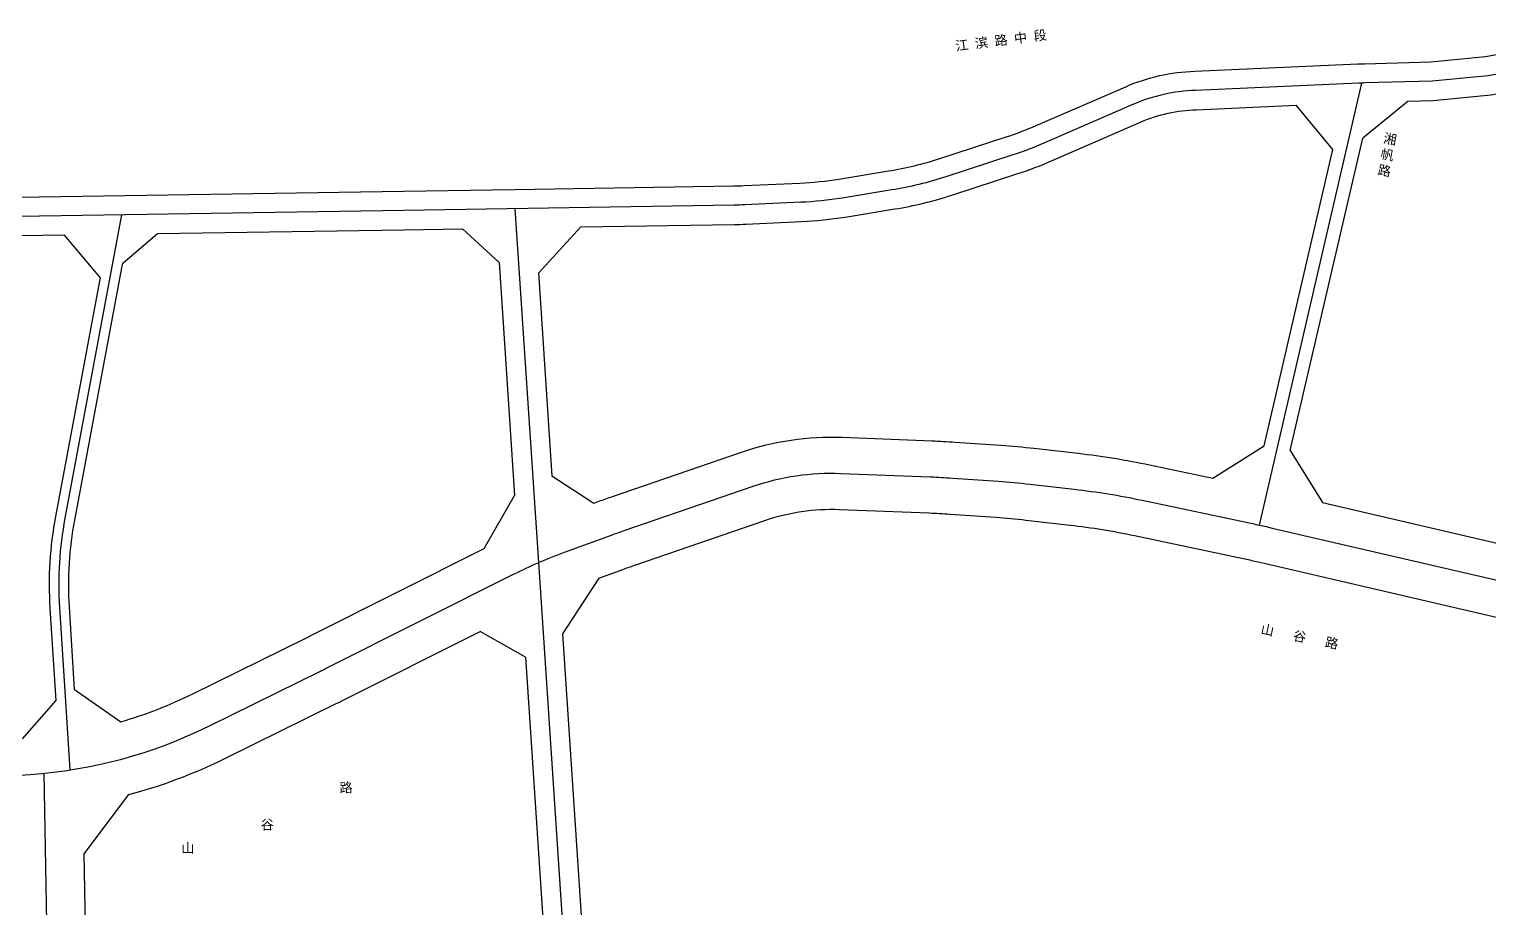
# Model space of a CAD drawing. Extents: x 529262 to 576451, y 2694391 to 2717535.
# Drawn here: x 564418 to 565024, y 2710610 to 2710975 of the extents above; entities that cross this region are included whole.
import ezdxf
from ezdxf.enums import TextEntityAlignment as Align
from ezdxf.xclip import XClip

# ---------------------------------------------------------------- set-up
doc = ezdxf.new("R2010")
doc.units = 0
doc.header["$XCLIPFRAME"] = 0
for name, color, linetype in [('PP-COM', 7, 'Continuous'), ('RD-中线', 40, 'Continuous'), ('RD-红线', 7, 'Continuous'), ('RD-路名', 7, 'Continuous')]:
    doc.layers.add(name, color=color, linetype=linetype)
doc.styles.add('黑体', font='simhei.ttf')

# ---------------------------------------------------------------- blocks, each defined once
blk = doc.blocks.new('A$C19FD0107')
at = {"layer": 'RD-中线', "color": 8, "linetype": 'Continuous'}
blk.add_lwpolyline([(-5944.8, 16570.12), (-5974.31, 16564.74), (-5997.58, 16562.5), (-6025.48, 16561.73, 0.004243), (-6028.03, 16561.64), (-6095.86, 16558.61, 0.095417), (-6121.7, 16552.86), (-6158.91, 16536.71, -0.023577), (-6172.13, 16531.7), (-6199.65, 16522.73, -0.038578), (-6222.11, 16517.29), (-6242.75, 16513.94, -0.028764), (-6259.9, 16512.16), (-6283.07, 16511.1, -0.007492), (-6287.56, 16510.96), (-6424.8, 16508.78), (-6424.8, 16508.78), (-6620.75, 16505.68, -0.003351)], format="xyb", dxfattribs=at)
at = {"layer": 'RD-中线', "color": 8}
blk.add_lwpolyline([(-6069.36, 16378.11), (-6026.76, 16561.69)], dxfattribs=at)
at = {"layer": 'RD-中线', "color": 8, "linetype": 'Continuous', "flags": 128}
for points in [[(-6378.68, 16509.52), (-6368.89, 16362.51)], [(-6368.89, 16362.51), (-6354.01, 16139.13)]]:
    blk.add_lwpolyline(points, dxfattribs=at)
for points in [[(-6563.47, 16276.4), (-6567.74, 16343.92, -0.062048), (-6565.48, 16380.93), (-6541.93, 16506.93)], [(-6574.41, 16275.01), (-6571.98, 16143.31, -0.029856), (-6574.43, 16083.71), (-6580.38, 16024.89, 0.000507), (-6580.49, 16023.88, 0.000507)]]:
    blk.add_lwpolyline(points, format="xyb", dxfattribs=at)
at = {"layer": 'RD-中线', "color": 8}
for points in [[(-6379.21, 16357.69, -0.028792), (-6358.08, 16366.82), (-6338.59, 16373.93, -0.004729), (-6333.24, 16375.82), (-6279.67, 16394.24, -0.092841), (-6243.24, 16399.59), (-6205.93, 16398.13, -0.007541), (-6196.9, 16397.63), (-6177.79, 16396.31, -0.010952), (-6164.71, 16395.11), (-6146.29, 16393.01, -0.023827), (-6118.09, 16388.44), (-6072.23, 16378.73, -0.004884), (-6066.51, 16377.46), (-6064, 16376.88)], [(-6064, 16376.88), (-5962.75, 16353.38, -0.006431), (-5955.25, 16351.54), (-5919.83, 16342.36, -0.005446), (-5913.53, 16340.65), (-5848.65, 16322.3, 0.02026), (-5836.84, 16319.47), (-5786, 16309.46)], [(-6735.89, 16285.46), (-6718.06, 16282.4, 0.030508), (-6633.22, 16273.12), (-6626.5, 16272.8, 0.024076), (-6607.25, 16272.8), (-6601.04, 16273.1, 0.005515), (-6596.64, 16273.36), (-6580.11, 16274.53, 0.09706), (-6505.85, 16294.59), (-6459.2, 16317.56, 0.002667), (-6457.29, 16318.51), (-6379.21, 16357.69, -0.014246)]]:
    blk.add_lwpolyline(points, format="xyb", dxfattribs=at)
at = {"layer": 'RD-红线', "color": 8, "linetype": 'Continuous'}
for points in [[(-6620.88, 16513.68), (-6424.92, 16516.78), (-6424.92, 16516.78), (-6378.8, 16517.51), (-6287.69, 16518.96, 0.007492), (-6283.43, 16519.09), (-6260.27, 16520.15, 0.028764), (-6244.03, 16521.83), (-6223.39, 16525.18, 0.038578), (-6202.13, 16530.34), (-6174.61, 16539.31, 0.023577), (-6162.09, 16544.05), (-6124.89, 16560.19, -0.095208), (-6096.16, 16566.61), (-6028.38, 16569.63, -0.004243), (-6025.7, 16569.73), (-5998.07, 16570.49), (-5975.41, 16572.67), (-5946.29, 16577.98)], [(-6038.81, 16534.09), (-6054.09, 16552.47, 0.496531)], [(-6007.5, 16554.23), (-6026.43, 16538.76, 0.341153)], [(-6351.2, 16501.95), (-6368.88, 16482.76, 0.429134)], [(-6550.88, 16480.79), (-6565.86, 16498.55, 0.474279)]]:
    blk.add_lwpolyline(points, format="xyb", dxfattribs=at)
at = {"layer": 'RD-红线', "color": 8, "linetype": 'Continuous', "flags": 128}
for points in [[(-6007.5, 16554.23), (-5997.08, 16554.51), (-5973.21, 16556.81), (-5943.3, 16562.26), (-5907.18, 16569.39), (-5894.52, 16572.05, -0.03045), (-5883.45, 16573.68), (-5862.46, 16575.48, -0.015906), (-5856.62, 16575.8), (-5816.4, 16576.68, -0.025495), (-5807.03, 16576.4), (-5782.08, 16574.4)], [(-6351.2, 16501.95), (-6287.43, 16502.96, 0.007492), (-6282.7, 16503.11), (-6259.54, 16504.17, 0.028764), (-6241.47, 16506.04), (-6220.83, 16509.39, 0.038578), (-6197.17, 16515.13), (-6169.65, 16524.1, 0.023577), (-6155.72, 16529.37), (-6118.52, 16545.52, -0.095666), (-6095.57, 16550.62), (-6054.09, 16552.47)], [(-6561.58, 16309.88), (-6563.75, 16344.17, -0.062048), (-6561.55, 16380.2), (-6541.97, 16484.92), (-6541.6, 16486.92)], [(-6569.3, 16305.25), (-6571.73, 16343.66, -0.062048), (-6569.41, 16381.67), (-6551.26, 16478.79), (-6550.88, 16480.79)], [(-6557.79, 16241.55), (-6555.98, 16143.61, -0.029856), (-6558.51, 16082.09), (-6560.68, 16060.73)]]:
    blk.add_lwpolyline(points, format="xyb", dxfattribs=at)
at = {"layer": 'RD-红线', "color": 8}
for points in [[(-6056.54, 16409.03), (-6026.43, 16538.76)], [(-6067.36, 16411.07), (-6038.81, 16534.09)]]:
    blk.add_lwpolyline(points, dxfattribs=at)
for points in [[(-6565.86, 16498.55), (-6620.62, 16497.68, -0.003351), (-6627.43, 16497.62), (-6663.46, 16497.53)], [(-6385.21, 16487.17), (-6400.41, 16501.17, 0.399449)], [(-6345.84, 16387.25), (-6343.73, 16388.02, -0.004729), (-6338.12, 16390.01), (-6284.54, 16408.42, -0.092841), (-6242.65, 16414.58), (-6205.34, 16413.11, -0.007541), (-6195.86, 16412.6), (-6176.75, 16411.27, -0.010952), (-6163.01, 16410.01), (-6144.6, 16407.92, -0.023827), (-6114.98, 16403.11), (-6088.62, 16397.53)], [(-6088.62, 16397.53), (-6067.36, 16411.07, 0.408503)], [(-6056.54, 16409.03), (-6043.08, 16387.43, 0.414214)], [(-6363.27, 16398.6), (-6345.84, 16387.25, 0.499895)], [(-6391.4, 16368.36), (-6378.76, 16390.45, 0.301738)], [(-6043.08, 16387.43), (-5959.35, 16367.99, -0.006431), (-5951.49, 16366.06), (-5916.07, 16356.88, -0.005446), (-5909.45, 16355.08), (-5844.57, 16336.74, 0.02026), (-5833.94, 16334.19), (-5820.89, 16331.62)], [(-6343.83, 16356.05), (-6333.45, 16359.84, -0.004729), (-6328.37, 16361.64), (-6274.79, 16380.05, -0.092841), (-6243.83, 16384.6), (-6206.52, 16383.14, -0.007541), (-6197.94, 16382.67), (-6178.83, 16381.34, -0.010952), (-6166.4, 16380.2), (-6147.99, 16378.11, -0.023827), (-6121.19, 16373.76), (-6075.33, 16364.06, -0.004884), (-6069.9, 16362.85), (-6067.39, 16362.27), (-5966.14, 16338.77, -0.006431), (-5959.02, 16337.02), (-5923.6, 16327.84, -0.005446), (-5917.61, 16326.21), (-5852.73, 16307.87, 0.02026), (-5839.73, 16304.76), (-5820.11, 16300.89)], [(-6542.41, 16296.42, 0.043483), (-6512.47, 16308.05), (-6465.83, 16331.02, 0.002697), (-6464.04, 16331.91), (-6391.4, 16368.36)], [(-6343.83, 16356.05), (-6358.9, 16332.91, 0.333427)], [(-6539.19, 16266.18, 0.049739), (-6499.23, 16281.14), (-6452.58, 16304.1, 0.002641), (-6450.55, 16305.11), (-6393.09, 16333.95)], [(-6374.28, 16323.19), (-6393.09, 16333.95, 0.536408)], [(-6561.58, 16309.88), (-6542.41, 16296.42, 0.480387)], [(-6583.22, 16289.35), (-6569.3, 16305.25, 0.412066)], [(-6539.19, 16266.18), (-6557.79, 16241.55, 0.345507)]]:
    blk.add_lwpolyline(points, format="xyb", dxfattribs=at)
at = {"layer": 'RD-红线', "color": 8, "linetype": 'Continuous', "flags": 128}
for points in [[(-6541.6, 16486.92), (-6527.09, 16499.16)], [(-6527.09, 16499.16), (-6424.67, 16500.79), (-6424.67, 16500.79), (-6400.41, 16501.17)], [(-6385.21, 16487.17), (-6378.76, 16390.45)], [(-6368.88, 16482.76), (-6368.74, 16480.76), (-6363.27, 16398.6)], [(-6358.9, 16332.91), (-6349.44, 16190.88), (-6347.31, 16158.99), (-6347.31, 16158.99), (-6347.24, 16157.98)], [(-6374.28, 16323.19), (-6362.75, 16150.01), (-6362.72, 16149.56)]]:
    blk.add_lwpolyline(points, dxfattribs=at)

msp = doc.modelspace()

# ---------------------------------------------------------------- block references
at = {"layer": 'PP-COM'}
ref = msp.add_blockref('A$C19FD0107', (570997.993, 2694390.603), dxfattribs=at)
XClip(ref).set_block_clipping_path([(-9366.4383134884, 14428.6043910822), (-3328.4480743363, 17452.7484863754)])

# ---------------------------------------------------------------- texts
at = {"layer": 'RD-路名', "color": 7, "linetype": 'Continuous', "style": '黑体'}
msp.add_text('江 滨 路 中 段', height=4, rotation=7.165403, dxfattribs=at).set_placement((564821.288, 2710970.12), align=Align.MIDDLE)
at = {"layer": 'RD-路名', "color": 7, "style": '黑体'}
msp.add_text('山   谷   路', height=4, rotation=348.527291, dxfattribs=at).set_placement((564945.403, 2710722.52), align=Align.MIDDLE)
for s, p in [('路', (564546.487, 2710657.656)), ('谷', (564513.774, 2710642.26)), ('山', (564480.751, 2710632.511))]:
    msp.add_text(s, height=4, rotation=1.309357, dxfattribs=at).set_placement(p)
at = {"layer": 'RD-路名', "color": 7, "insert": (564980.661, 2710931.488), "char_height": 4, "width": 50.99419, "attachment_point": 1, "rotation": 349.785604, "style": '黑体'}
msp.add_mtext('湘\\P帆\\P路', dxfattribs=at)

doc.saveas('drawing.dxf')
